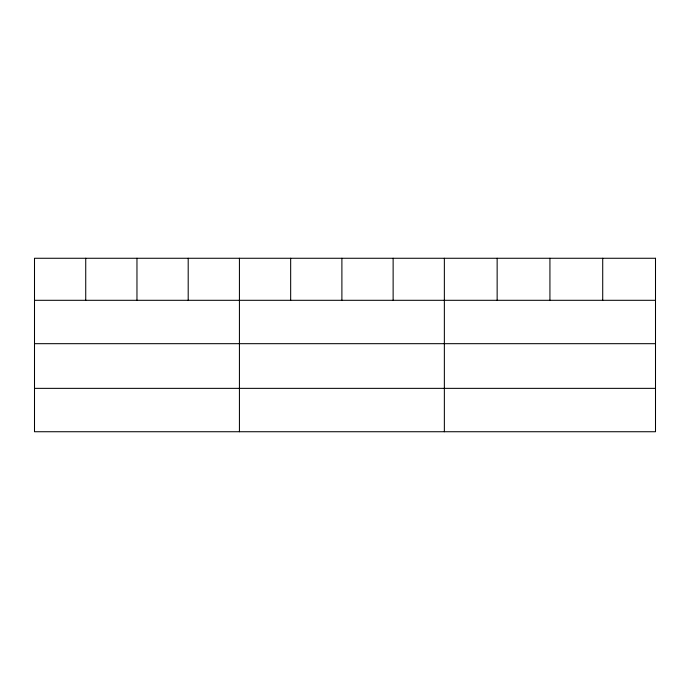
<?xml version="1.0" encoding="UTF-8"?>
<svg xmlns="http://www.w3.org/2000/svg" width="690" height="690" viewBox="0 0 690 690"><rect width="100%" height="100%" fill="white"/><g stroke="black" fill="none" stroke-linecap="round" stroke-linejoin="round"><path stroke-width="1.03" d="M34.5 300.305L655.5 300.305M34.5 343.68L655.5 343.68M34.5 388.358L655.5 388.358M602.715 258.267L602.715 300.305M549.93 258.267L549.93 300.305M497.145 258.267L497.145 300.305M444.36 258.267L444.36 431.733M393.128 258.267L393.128 300.305M341.895 258.267L341.895 300.305M290.663 258.267L290.663 300.305M239.43 258.267L239.43 431.733M188.197 258.267L188.197 300.305M136.965 258.267L136.965 300.305M85.733 258.267L85.733 300.305M655.5 258.267L34.5 258.267L34.5 431.733L655.5 431.733L655.5 258.267"/></g></svg>
